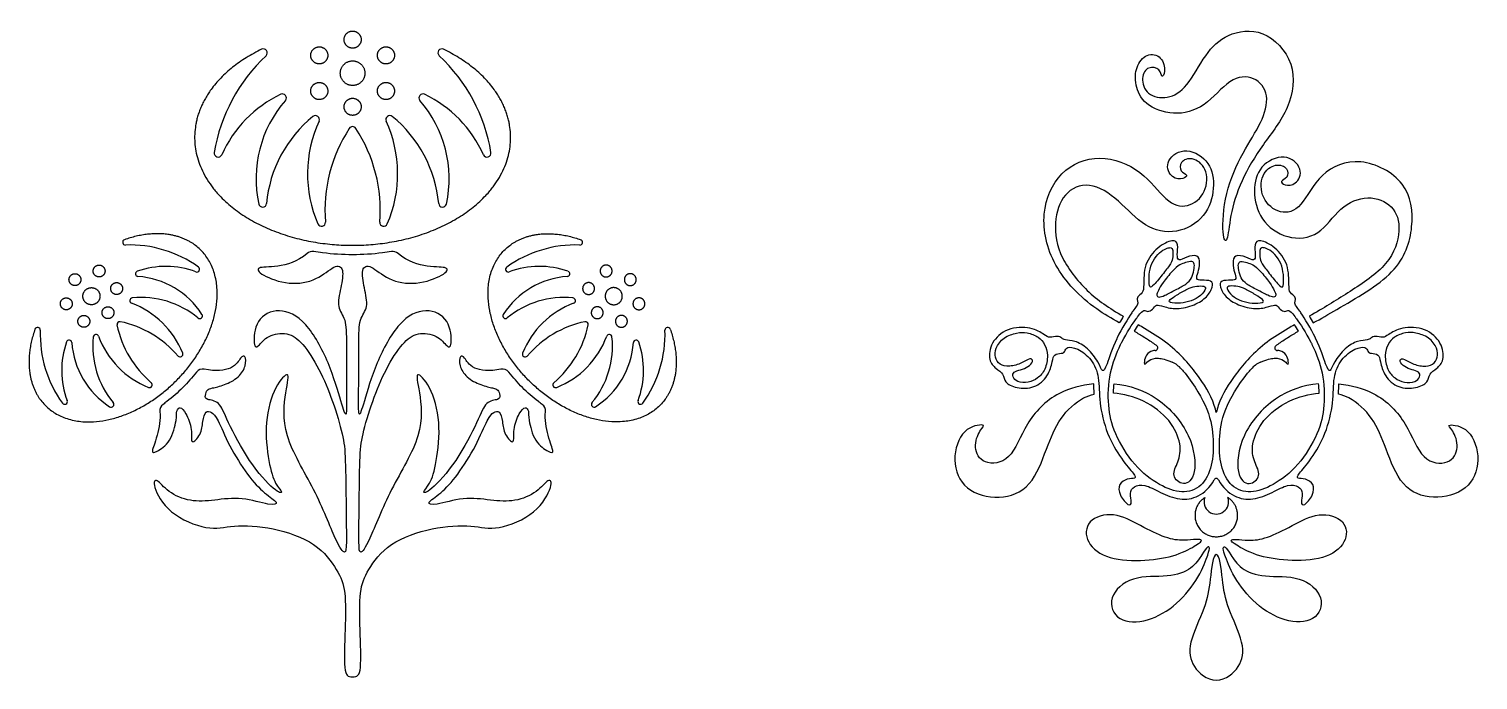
# Model space of a CAD drawing. Extents: x -103 to 101, y -110 to 99.
# Drawn here: x -48.19 to -4.82, y -72.69 to -53.2 of the extents above; entities that cross this region are included whole.
import ezdxf

# ---------------------------------------------------------------- set-up
doc = ezdxf.new("R2010")
doc.units = 0
doc.header["$MEASUREMENT"] = 0
doc.layers.add('LAYER_03', color=5, linetype='CONTINUOUS')

msp = doc.modelspace()

# ---------------------------------------------------------------- linework, layer by layer
at = {"layer": 'LAYER_03'}
for centre, radius, start, end in [((-37.616, -57.725), 5.1, 133.0417, 170.5954), ((-41.178, -53.911), 0.118, 313.0417, 115.6728), ((-35.834, -53.911), 0.118, 64.3272, 226.9583), ((-39.395, -57.725), 5.1, 9.4046, 46.9583), ((-39.039, -58.5), 3.72, 115.8065, 155.5266), ((-37.829, -57.679), 3.568, 138.929, 192.2483), ((-40.607, -55.258), 0.118, 318.929, 115.8065), ((-36.404, -55.258), 0.118, 64.1935, 221.071), ((-39.183, -57.679), 3.568, 347.7517, 41.071), ((-37.972, -58.5), 3.72, 24.4734, 64.1935), ((-37.304, -58.762), 3.794, 129.0274, 174.8514), ((-39.619, -55.906), 0.118, 335.4113, 129.0274), ((-37.393, -55.906), 0.118, 50.9726, 204.5887), ((-39.708, -58.762), 3.794, 5.1486, 50.9726), ((-36.067, -57.531), 3.788, 155.4113, 203.3521), ((-34.848, -58.623), 4.485, 146.8833, 184.5322), ((-38.506, -56.237), 0.118, 33.1167, 146.8833), ((-42.163, -58.623), 4.485, 355.4678, 33.1167), ((-40.945, -57.531), 3.788, 336.6479, 24.5887), ((-42.532, -56.911), 0.118, 170.5954, 335.5266), ((-34.48, -56.911), 0.118, 204.4734, 9.4046), ((-41.2, -58.411), 0.118, 192.2483, 354.8514), ((-35.812, -58.411), 0.118, 185.1486, 347.7517), ((-39.436, -58.986), 0.118, 203.3521, 4.5322), ((-37.575, -58.986), 0.118, 175.4678, 336.6479), ((-45.308, -59.582), 0.082, 109.3272, 271.9583), ((-45.184, -63.209), 3.548, 54.4046, 91.9583), ((-39.71, -60.091), 0.236, 80.5966, 131.0346), ((-37.302, -60.091), 0.236, 48.9654, 99.4034), ((-31.827, -63.209), 3.548, 88.0417, 125.5954), ((-31.703, -59.582), 0.082, 268.0417, 70.6728), ((-44.926, -60.525), 0.082, 109.1935, 266.071), ((-44.103, -62.891), 2.587, 69.4734, 109.1935), ((-45.102, -63.082), 2.482, 32.7517, 86.071), ((-43.167, -60.391), 0.082, 249.4734, 54.4046), ((-31.909, -63.082), 2.482, 93.929, 147.2483), ((-33.845, -60.391), 0.082, 125.5954, 290.5266), ((-32.909, -62.891), 2.587, 70.8065, 110.5266), ((-32.085, -60.525), 0.082, 273.929, 70.8065), ((-45.094, -61.33), 0.082, 95.9726, 249.5887), ((-46.041, -63.876), 2.635, 21.6479, 69.5887), ((-44.828, -63.873), 2.639, 50.1486, 95.9726), ((-32.184, -63.873), 2.639, 84.0274, 129.8514), ((-30.97, -63.876), 2.635, 110.4113, 158.3521), ((-31.918, -61.33), 0.082, 290.4113, 84.0274), ((-45.478, -62.04), 0.082, 78.1167, 191.8833), ((-46.104, -65.012), 3.12, 40.4678, 78.1167), ((-43.084, -61.784), 0.082, 230.1486, 32.7517), ((-33.927, -61.784), 0.082, 147.2483, 309.8514), ((-30.907, -65.012), 3.12, 101.8833, 139.5322), ((-31.533, -62.04), 0.082, 348.1167, 101.8833), ((-47.937, -62.21), 0.082, 358.0417, 160.6728), ((-44.309, -62.334), 3.548, 178.0417, 215.5954), ((-43.645, -62.69), 2.639, 174.0274, 219.8514), ((-46.188, -62.424), 0.082, 20.4113, 174.0274), ((-43.642, -61.477), 2.635, 200.4113, 248.3521), ((-42.506, -61.414), 3.12, 191.8833, 229.5322), ((-34.506, -61.414), 3.12, 310.4678, 348.1167), ((-33.369, -61.477), 2.635, 291.6479, 339.5887), ((-33.366, -62.69), 2.639, 320.1486, 5.9726), ((-30.823, -62.424), 0.082, 5.9726, 159.5887), ((-32.702, -62.334), 3.548, 324.4046, 1.9583), ((-29.075, -62.21), 0.082, 19.3272, 181.9583), ((-44.627, -63.415), 2.587, 160.8065, 200.5266), ((-46.993, -62.592), 0.082, 3.929, 160.8065), ((-44.436, -62.416), 2.482, 183.929, 237.2483), ((-32.575, -62.416), 2.482, 302.7517, 356.071), ((-30.018, -62.592), 0.082, 19.1935, 176.071), ((-32.384, -63.415), 2.587, 339.4734, 19.1935), ((-14.481, -62.743), 0.0777, 269.8603, 52.6332), ((-10.823, -62.743), 0.0777, 127.3668, 270.1397), ((-43.668, -62.934), 0.082, 220.4678, 21.6479), ((-33.343, -62.934), 0.082, 158.3521, 319.5322), ((-14.29, -63.891), 0.785, 40.8511, 66.1616), ((-11.013, -63.891), 0.785, 113.8384, 139.1489), ((-42.995, -63.613), 0.236, 77.8765, 141.9857), ((-34.017, -63.613), 0.236, 38.0143, 102.1235), ((-44.584, -63.85), 0.082, 248.3521, 49.5322), ((-32.428, -63.85), 0.082, 130.4678, 291.6479), ((-47.127, -64.351), 0.082, 215.5954, 20.5266), ((-45.734, -64.434), 0.082, 237.2483, 39.8514), ((-44.041, -64.626), 0.236, 126.1694, 186.6608), ((-32.97, -64.626), 0.236, 353.3392, 53.8306), ((-31.277, -64.434), 0.082, 140.1486, 302.7517), ((-29.884, -64.351), 0.082, 159.4734, 324.4046), ((-12.652, -66.732), 0.0777, 27.2104, 152.7896), ((-12.652, -67.35), 0.368, 159.8062, 20.1938)]:
    msp.add_arc(centre, radius, start, end, dxfattribs=at)
for points, weights, knots in [([(-38.359, -53.724), (-38.149, -53.577), (-38.296, -53.367), (-38.443, -53.157), (-38.653, -53.304), (-38.862, -53.451), (-38.715, -53.661), (-38.569, -53.871), (-38.359, -53.724)], [1, 0.707106781187, 1, 0.707106781187, 1, 0.707106781187, 1, 0.707106781187, 1], [0, 0, 0, 0.1706811, 0.1706811, 0.3413623, 0.3413623, 0.5120434, 0.5120434, 0.6827246, 0.6827246, 0.6827246]), ([(-39.248, -53.992), (-39.242, -53.736), (-39.498, -53.73), (-39.754, -53.725), (-39.76, -53.981), (-39.765, -54.237), (-39.509, -54.242), (-39.253, -54.248), (-39.248, -53.992)], [1, 0.707106781187, 1, 0.707106781187, 1, 0.707106781187, 1, 0.707106781187, 1], [0, 0, 0, 0.1706811, 0.1706811, 0.3413623, 0.3413623, 0.5120434, 0.5120434, 0.6827246, 0.6827246, 0.6827246]), ([(-37.59, -54.229), (-37.347, -54.311), (-37.265, -54.068), (-37.183, -53.826), (-37.425, -53.744), (-37.668, -53.661), (-37.75, -53.904), (-37.832, -54.146), (-37.59, -54.229)], [1, 0.707106781187, 1, 0.707106781187, 1, 0.707106781187, 1, 0.707106781187, 1], [0, 0, 0, 0.1706811, 0.1706811, 0.3413623, 0.3413623, 0.5120434, 0.5120434, 0.6827246, 0.6827246, 0.6827246]), ([(-41.229, -53.805), (-43.235, -54.769), (-43.235, -56.444), (-43.235, -59.672), (-38.506, -59.672), (-33.776, -59.672), (-33.776, -56.444), (-33.776, -54.769), (-35.783, -53.805)], [0.859883590615, 0.823106119287, 1, 0.707106781187, 1, 0.707106781187, 1, 0.823106119287, 0.859883590615], [419.02483, 419.02483, 419.02483, 419.973518, 419.973518, 421.544315, 421.544315, 423.115112, 423.115112, 424.0638, 424.0638, 424.0638]), ([(-38.193, -54.714), (-37.998, -54.401), (-38.311, -54.207), (-38.624, -54.012), (-38.819, -54.325), (-39.013, -54.638), (-38.7, -54.833), (-38.387, -55.027), (-38.193, -54.714)], [1, 0.707106781187, 1, 0.707106781187, 1, 0.707106781187, 1, 0.707106781187, 1], [0, 0, 0, 0.2454954, 0.2454954, 0.4909909, 0.4909909, 0.7364863, 0.7364863, 0.9819817, 0.9819817, 0.9819817]), ([(-39.421, -54.811), (-39.664, -54.728), (-39.746, -54.971), (-39.829, -55.213), (-39.586, -55.296), (-39.344, -55.378), (-39.261, -55.136), (-39.179, -54.893), (-39.421, -54.811)], [1, 0.707106781187, 1, 0.707106781187, 1, 0.707106781187, 1, 0.707106781187, 1], [0, 0, 0, 0.1706811, 0.1706811, 0.3413623, 0.3413623, 0.5120434, 0.5120434, 0.6827246, 0.6827246, 0.6827246]), ([(-37.764, -55.048), (-37.769, -55.304), (-37.513, -55.309), (-37.257, -55.315), (-37.252, -55.059), (-37.246, -54.803), (-37.502, -54.797), (-37.758, -54.792), (-37.764, -55.048)], [1, 0.707106781187, 1, 0.707106781187, 1, 0.707106781187, 1, 0.707106781187, 1], [0, 0, 0, 0.1706811, 0.1706811, 0.3413623, 0.3413623, 0.5120434, 0.5120434, 0.6827246, 0.6827246, 0.6827246]), ([(-38.653, -55.316), (-38.862, -55.463), (-38.715, -55.672), (-38.569, -55.882), (-38.359, -55.735), (-38.149, -55.588), (-38.296, -55.379), (-38.443, -55.169), (-38.653, -55.316)], [1, 0.707106781187, 1, 0.707106781187, 1, 0.707106781187, 1, 0.707106781187, 1], [0, 0, 0, 0.1706811, 0.1706811, 0.3413623, 0.3413623, 0.5120434, 0.5120434, 0.6827246, 0.6827246, 0.6827246]), ([(-48.014, -62.183), (-48.526, -63.644), (-47.703, -64.468), (-46.115, -66.055), (-43.789, -63.729), (-41.463, -61.403), (-43.05, -59.815), (-43.874, -58.992), (-45.335, -59.504)], [0.859883555541, 0.823106203636, 1, 0.707106781187, 1, 0.707106781187, 1, 0.823106077112, 0.859883608152], [419.02483, 419.02483, 419.02483, 419.973518, 419.973518, 421.544315, 421.544315, 423.115112, 423.115112, 424.0638, 424.0638, 424.0638]), ([(-28.997, -62.183), (-28.485, -63.644), (-29.309, -64.468), (-30.896, -66.055), (-33.223, -63.729), (-35.549, -61.403), (-33.961, -59.815), (-33.137, -58.992), (-31.676, -59.504)], [0.859883555541, 0.823106203636, 1, 0.707106781187, 1, 0.707106781187, 1, 0.823106203636, 0.859883555541], [419.02483, 419.02483, 419.02483, 419.973518, 419.973518, 421.544315, 421.544315, 423.115112, 423.115112, 424.0638, 424.0638, 424.0638]), ([(-46.016, -60.602), (-45.856, -60.523), (-45.935, -60.363), (-46.013, -60.203), (-46.173, -60.282), (-46.333, -60.361), (-46.254, -60.52), (-46.176, -60.68), (-46.016, -60.602)], [1, 0.707106781187, 1, 0.707106781187, 1, 0.707106781187, 1, 0.707106781187, 1], [0, 0, 0, 0.1706811, 0.1706811, 0.3413623, 0.3413623, 0.5120434, 0.5120434, 0.6827246, 0.6827246, 0.6827246]), ([(-30.996, -60.602), (-31.155, -60.523), (-31.077, -60.363), (-30.998, -60.203), (-30.838, -60.282), (-30.678, -60.361), (-30.757, -60.52), (-30.836, -60.68), (-30.996, -60.602)], [1, 0.707106781187, 1, 0.707106781187, 1, 0.707106781187, 1, 0.707106781187, 1], [0, 0, 0, 0.1706811, 0.1706811, 0.3413623, 0.3413623, 0.5120434, 0.5120434, 0.6827246, 0.6827246, 0.6827246]), ([(-46.642, -60.731), (-46.611, -60.556), (-46.787, -60.525), (-46.962, -60.494), (-46.993, -60.67), (-47.024, -60.845), (-46.849, -60.876), (-46.673, -60.907), (-46.642, -60.731)], [1, 0.707106781187, 1, 0.707106781187, 1, 0.707106781187, 1, 0.707106781187, 1], [0, 0, 0, 0.1706811, 0.1706811, 0.3413623, 0.3413623, 0.5120434, 0.5120434, 0.6827246, 0.6827246, 0.6827246]), ([(-30.369, -60.731), (-30.4, -60.556), (-30.225, -60.525), (-30.049, -60.494), (-30.018, -60.67), (-29.987, -60.845), (-30.163, -60.876), (-30.338, -60.907), (-30.369, -60.731)], [1, 0.707106781187, 1, 0.707106781187, 1, 0.707106781187, 1, 0.707106781187, 1], [0, 0, 0, 0.1706811, 0.1706811, 0.3413623, 0.3413623, 0.5120434, 0.5120434, 0.6827246, 0.6827246, 0.6827246]), ([(-46.074, -61.137), (-46.132, -60.887), (-46.381, -60.946), (-46.631, -61.004), (-46.573, -61.253), (-46.514, -61.503), (-46.265, -61.445), (-46.015, -61.386), (-46.074, -61.137)], [1, 0.707106781187, 1, 0.707106781187, 1, 0.707106781187, 1, 0.707106781187, 1], [0, 0, 0, 0.2454954, 0.2454954, 0.4909909, 0.4909909, 0.7364863, 0.7364863, 0.9819817, 0.9819817, 0.9819817]), ([(-45.698, -61.09), (-45.575, -61.218), (-45.446, -61.095), (-45.318, -60.972), (-45.441, -60.843), (-45.564, -60.715), (-45.693, -60.838), (-45.822, -60.961), (-45.698, -61.09)], [1, 0.707106781187, 1, 0.707106781187, 1, 0.707106781187, 1, 0.707106781187, 1], [0, 0, 0, 0.1706811, 0.1706811, 0.3413623, 0.3413623, 0.5120434, 0.5120434, 0.6827246, 0.6827246, 0.6827246]), ([(-31.313, -61.09), (-31.436, -61.218), (-31.565, -61.095), (-31.694, -60.972), (-31.57, -60.843), (-31.447, -60.715), (-31.319, -60.838), (-31.19, -60.961), (-31.313, -61.09)], [1, 0.707106781187, 1, 0.707106781187, 1, 0.707106781187, 1, 0.707106781187, 1], [0, 0, 0, 0.1706811, 0.1706811, 0.3413623, 0.3413623, 0.5120434, 0.5120434, 0.6827246, 0.6827246, 0.6827246]), ([(-30.938, -61.137), (-30.88, -60.887), (-30.63, -60.946), (-30.381, -61.004), (-30.439, -61.253), (-30.497, -61.503), (-30.747, -61.445), (-30.996, -61.386), (-30.938, -61.137)], [1, 0.707106781187, 1, 0.707106781187, 1, 0.707106781187, 1, 0.707106781187, 1], [0, 0, 0, 0.2454954, 0.2454954, 0.4909909, 0.4909909, 0.7364863, 0.7364863, 0.9819817, 0.9819817, 0.9819817]), ([(-46.948, -61.3), (-47.071, -61.172), (-47.2, -61.295), (-47.328, -61.418), (-47.205, -61.547), (-47.082, -61.676), (-46.953, -61.552), (-46.825, -61.429), (-46.948, -61.3)], [1, 0.707106781187, 1, 0.707106781187, 1, 0.707106781187, 1, 0.707106781187, 1], [0, 0, 0, 0.1706811, 0.1706811, 0.3413623, 0.3413623, 0.5120434, 0.5120434, 0.6827246, 0.6827246, 0.6827246]), ([(-46.004, -61.659), (-46.035, -61.834), (-45.859, -61.865), (-45.684, -61.896), (-45.653, -61.721), (-45.622, -61.545), (-45.797, -61.514), (-45.973, -61.483), (-46.004, -61.659)], [1, 0.707106781187, 1, 0.707106781187, 1, 0.707106781187, 1, 0.707106781187, 1], [0, 0, 0, 0.1706811, 0.1706811, 0.3413623, 0.3413623, 0.5120434, 0.5120434, 0.6827246, 0.6827246, 0.6827246]), ([(-31.008, -61.659), (-30.977, -61.834), (-31.152, -61.865), (-31.328, -61.896), (-31.359, -61.721), (-31.389, -61.545), (-31.214, -61.514), (-31.039, -61.483), (-31.008, -61.659)], [1, 0.707106781187, 1, 0.707106781187, 1, 0.707106781187, 1, 0.707106781187, 1], [0, 0, 0, 0.1706811, 0.1706811, 0.3413623, 0.3413623, 0.5120434, 0.5120434, 0.6827246, 0.6827246, 0.6827246]), ([(-30.064, -61.3), (-29.94, -61.172), (-29.812, -61.295), (-29.683, -61.418), (-29.806, -61.547), (-29.93, -61.676), (-30.058, -61.552), (-30.187, -61.429), (-30.064, -61.3)], [1, 0.707106781187, 1, 0.707106781187, 1, 0.707106781187, 1, 0.707106781187, 1], [0, 0, 0, 0.1706811, 0.1706811, 0.3413623, 0.3413623, 0.5120434, 0.5120434, 0.6827246, 0.6827246, 0.6827246]), ([(-46.63, -61.789), (-46.79, -61.867), (-46.711, -62.027), (-46.633, -62.187), (-46.473, -62.108), (-46.313, -62.03), (-46.392, -61.87), (-46.47, -61.71), (-46.63, -61.789)], [1, 0.707106781187, 1, 0.707106781187, 1, 0.707106781187, 1, 0.707106781187, 1], [0, 0, 0, 0.1706811, 0.1706811, 0.3413623, 0.3413623, 0.5120434, 0.5120434, 0.6827246, 0.6827246, 0.6827246]), ([(-30.381, -61.789), (-30.221, -61.867), (-30.3, -62.027), (-30.379, -62.187), (-30.539, -62.108), (-30.698, -62.03), (-30.62, -61.87), (-30.541, -61.71), (-30.381, -61.789)], [1, 0.707106781187, 1, 0.707106781187, 1, 0.707106781187, 1, 0.707106781187, 1], [0, 0, 0, 0.1706811, 0.1706811, 0.3413623, 0.3413623, 0.5120434, 0.5120434, 0.6827246, 0.6827246, 0.6827246]), ([(-12.997, -67.223), (-13.231, -67.374), (-13.28, -67.649), (-13.391, -68.277), (-12.762, -68.388), (-12.134, -68.498), (-12.023, -67.87), (-11.95, -67.452), (-12.307, -67.223)], [0.853884505648, 0.846589865831, 1, 0.707106781187, 1, 0.707106781187, 1, 0.784007440113, 0.886580029092], [19.954454, 19.954454, 19.954454, 20.315252, 20.315252, 21.004094, 21.004094, 21.692936, 21.692936, 22.200919, 22.200919, 22.200919])]:
    msp.add_rational_spline(points, weights, degree=2, knots=knots, dxfattribs=at)
for points in [[(-12.245, -54.778), (-11.996, -54.613), (-11.486, -54.578), (-11.038, -55.158), (-11.273, -55.994), (-11.854, -56.851), (-12.427, -58.108), (-12.486, -59.472), (-12.314, -59.644), (-12.255, -58.819), (-11.941, -57.744), (-11.274, -56.646), (-10.419, -55.605), (-10.223, -54.184), (-11.246, -53.132), (-12.372, -53.324), (-12.98, -53.917), (-13.528, -54.984), (-14.106, -55.31), (-14.759, -55.192), (-14.922, -54.643), (-14.699, -54.288), (-14.314, -54.391), (-14.299, -54.688), (-14.166, -54.51), (-14.264, -53.996), (-14.744, -53.902), (-15.075, -54.326), (-15.096, -54.861), (-14.839, -55.469), (-13.943, -55.818), (-12.981, -55.569), (-12.494, -54.943), (-12.245, -54.778)], [(-14.3, -59.855), (-14.367, -59.905), (-14.519, -60.056), (-14.648, -60.379), (-14.674, -60.722), (-14.655, -60.954), (-14.545, -60.903), (-14.222, -60.489), (-13.989, -60.211), (-13.95, -60.023), (-13.95, -59.804), (-13.995, -59.726), (-14.116, -59.755), (-14.232, -59.805), (-14.3, -59.855)], [(-11.004, -59.855), (-10.936, -59.905), (-10.784, -60.056), (-10.655, -60.379), (-10.629, -60.722), (-10.648, -60.954), (-10.758, -60.903), (-11.082, -60.489), (-11.314, -60.211), (-11.353, -60.023), (-11.353, -59.804), (-11.308, -59.726), (-11.188, -59.755), (-11.071, -59.805), (-11.004, -59.855)], [(-14.24, -60.784), (-14.166, -60.68), (-13.953, -60.415), (-13.74, -60.236), (-13.578, -60.191), (-13.365, -60.14), (-13.297, -60.219), (-13.32, -60.404), (-13.382, -60.667), (-13.538, -60.83), (-13.869, -61.003), (-14.222, -61.188), (-14.379, -61.239), (-14.452, -61.177), (-14.396, -61.037), (-14.313, -60.887), (-14.24, -60.784)], [(-11.064, -60.784), (-11.137, -60.68), (-11.35, -60.415), (-11.563, -60.236), (-11.726, -60.191), (-11.938, -60.14), (-12.006, -60.219), (-11.983, -60.404), (-11.922, -60.667), (-11.765, -60.83), (-11.434, -61.003), (-11.081, -61.188), (-10.924, -61.239), (-10.852, -61.177), (-10.908, -61.037), (-10.99, -60.887), (-11.064, -60.784)], [(-14.023, -61.383), (-13.966, -61.402), (-13.716, -61.418), (-13.401, -61.345), (-13.112, -61.195), (-12.928, -60.936), (-13.04, -60.88), (-13.303, -60.897), (-13.499, -60.964), (-13.847, -61.16), (-14.059, -61.306), (-14.081, -61.364), (-14.023, -61.383)], [(-11.28, -61.383), (-11.337, -61.402), (-11.587, -61.418), (-11.902, -61.345), (-12.191, -61.195), (-12.375, -60.936), (-12.263, -60.88), (-12, -60.897), (-11.804, -60.964), (-11.457, -61.16), (-11.244, -61.306), (-11.223, -61.364), (-11.28, -61.383)], [(-15.436, -61.797), (-15.474, -61.858), (-15.514, -61.925), (-15.555, -61.995)], [(-9.867, -61.797), (-9.829, -61.858), (-9.789, -61.925), (-9.748, -61.995)], [(-17.985, -62.423), (-18.076, -62.362), (-18.328, -62.269), (-18.602, -62.281), (-19.034, -62.415), (-19.277, -62.762), (-19.289, -63.036), (-19.155, -63.249), (-18.851, -63.322), (-18.456, -63.2), (-18.212, -63.024), (-18.109, -63.139), (-18.285, -63.316), (-18.51, -63.401), (-18.736, -63.456), (-18.76, -63.608), (-18.626, -63.772), (-18.273, -63.797), (-17.993, -63.657), (-17.762, -63.419), (-17.677, -62.945), (-17.78, -62.634), (-17.894, -62.484), (-17.985, -62.423)], [(-14.988, -62.053), (-15.026, -62.109), (-15.068, -62.173), (-15.112, -62.243)], [(-15.112, -62.243), (-15.01, -62.3), (-14.91, -62.358), (-14.814, -62.418)], [(-14.804, -62.159), (-14.865, -62.123), (-14.927, -62.088), (-14.988, -62.053)], [(-10.316, -62.053), (-10.377, -62.088), (-10.438, -62.123), (-10.499, -62.159)], [(-10.489, -62.418), (-10.393, -62.358), (-10.293, -62.3), (-10.192, -62.243)], [(-10.192, -62.243), (-10.235, -62.173), (-10.277, -62.109), (-10.316, -62.053)], [(-7.318, -62.423), (-7.227, -62.362), (-6.975, -62.269), (-6.702, -62.281), (-6.269, -62.415), (-6.026, -62.762), (-6.014, -63.036), (-6.148, -63.249), (-6.452, -63.322), (-6.848, -63.2), (-7.091, -63.024), (-7.194, -63.139), (-7.018, -63.316), (-6.793, -63.401), (-6.568, -63.456), (-6.543, -63.608), (-6.677, -63.772), (-7.03, -63.797), (-7.31, -63.657), (-7.541, -63.419), (-7.626, -62.945), (-7.523, -62.634), (-7.409, -62.484), (-7.318, -62.423)], [(-13.261, -68.651), (-13.386, -68.728), (-13.797, -68.963), (-14.766, -69.139), (-15.899, -69.095), (-16.592, -68.589), (-16.559, -67.874), (-15.723, -67.632), (-14.909, -68.072), (-14.151, -68.463), (-13.598, -68.525), (-13.226, -68.457), (-13.045, -68.496), (-13.136, -68.573), (-13.261, -68.651)], [(-12.042, -68.651), (-11.917, -68.728), (-11.506, -68.963), (-10.538, -69.139), (-9.404, -69.095), (-8.711, -68.589), (-8.744, -67.874), (-9.58, -67.632), (-10.394, -68.072), (-11.152, -68.463), (-11.705, -68.525), (-12.077, -68.457), (-12.258, -68.496), (-12.167, -68.573), (-12.042, -68.651)], [(-12.909, -68.945), (-12.957, -69.087), (-13.135, -69.582), (-13.804, -70.445), (-14.704, -70.968), (-15.64, -70.968), (-15.94, -70.216), (-15.203, -69.533), (-14.047, -69.631), (-13.355, -69.369), (-13.067, -68.9), (-12.893, -68.661), (-12.85, -68.726), (-12.862, -68.802), (-12.909, -68.945)], [(-12.652, -68.929), (-12.76, -68.929), (-12.828, -69.755), (-12.956, -70.478), (-13.526, -71.631), (-13.398, -72.295), (-12.947, -72.686), (-12.652, -72.686)], [(-12.652, -72.686), (-12.356, -72.686), (-11.905, -72.295), (-11.778, -71.631), (-12.348, -70.478), (-12.475, -69.755), (-12.543, -68.929), (-12.652, -68.929)], [(-12.394, -68.945), (-12.346, -69.087), (-12.168, -69.582), (-11.499, -70.445), (-10.599, -70.968), (-9.663, -70.968), (-9.363, -70.216), (-10.101, -69.533), (-11.256, -69.631), (-11.948, -69.369), (-12.237, -68.9), (-12.41, -68.661), (-12.453, -68.726), (-12.441, -68.802), (-12.394, -68.945)]]:
    msp.add_open_spline(points, degree=3, dxfattribs=at)
for points, knots in [([(-15.555, -61.995), (-15.782, -61.868), (-16.535, -61.426), (-17.621, -60.304), (-17.953, -58.687), (-17.379, -57.405), (-16.158, -56.888), (-14.838, -57.409), (-14.152, -58.412), (-13.503, -58.589), (-12.915, -58.105), (-12.915, -57.326), (-13.387, -57.008), (-13.759, -57.166), (-13.741, -57.48), (-13.482, -57.562), (-13.623, -57.692), (-13.974, -57.701), (-14.233, -57.207), (-13.663, -56.693), (-12.857, -57.09), (-12.675, -57.836), (-12.868, -58.741), (-13.704, -59.341), (-14.706, -59.237), (-15.455, -58.425), (-16.347, -57.739), (-17.185, -57.999), (-17.52, -58.844), (-17.441, -59.902), (-16.595, -61.042), (-15.915, -61.518), (-15.462, -61.782), (-15.436, -61.797)], [74.255495, 74.255495, 74.255495, 74.255495, 74.437551, 74.853749, 75.269948, 75.686146, 76.102344, 76.518542, 76.93474, 77.350938, 77.767136, 78.183334, 78.599532, 79.01573, 79.431928, 79.848126, 80.264324, 80.680522, 81.09672, 81.512919, 81.929117, 82.345315, 82.761513, 83.177711, 83.593909, 84.010107, 84.426305, 84.842503, 85.258701, 85.674899, 86.091097, 86.507295, 86.532065, 86.532065, 86.532065, 86.532065]), ([(-9.748, -61.995), (-9.521, -61.868), (-8.768, -61.426), (-7.143, -60.51), (-6.704, -59.115), (-6.867, -57.743), (-8.37, -56.959), (-9.596, -57.479), (-10.095, -58.6), (-10.743, -58.777), (-11.331, -58.293), (-11.331, -57.514), (-10.859, -57.196), (-10.487, -57.354), (-10.505, -57.668), (-10.765, -57.75), (-10.623, -57.88), (-10.273, -57.889), (-10.013, -57.394), (-10.583, -56.881), (-11.39, -57.278), (-11.571, -58.024), (-11.378, -58.929), (-10.542, -59.529), (-9.54, -59.425), (-8.979, -58.495), (-8.099, -58.143), (-7.332, -58.453), (-7.088, -59.184), (-7.433, -60.262), (-8.688, -61.082), (-9.388, -61.518), (-9.841, -61.782), (-9.867, -61.797)], [74.255495, 74.255495, 74.255495, 74.255495, 74.437551, 74.853749, 75.269948, 75.686146, 76.102344, 76.518542, 76.93474, 77.350938, 77.767136, 78.183334, 78.599532, 79.01573, 79.431928, 79.848126, 80.264324, 80.680522, 81.09672, 81.512919, 81.929117, 82.345315, 82.761513, 83.177711, 83.593909, 84.010107, 84.426305, 84.842503, 85.258701, 85.674899, 86.091097, 86.507295, 86.532065, 86.532065, 86.532065, 86.532065]), ([(-14.998, -61.8), (-14.914, -61.689), (-14.801, -61.58), (-14.711, -61.68), (-14.557, -61.599), (-14.455, -61.429), (-14.254, -61.499), (-13.853, -61.61), (-13.287, -61.467), (-12.915, -61.223), (-12.745, -60.904), (-12.767, -60.713), (-13.117, -60.723), (-13.277, -60.702), (-13.192, -60.49), (-13.139, -60.203), (-13.181, -59.937), (-13.559, -60.016), (-13.8, -60.163), (-13.833, -59.969), (-13.781, -59.624), (-13.925, -59.478), (-14.417, -59.704), (-14.828, -60.235), (-14.82, -60.923), (-14.839, -61.092), (-15.036, -61.223), (-15.017, -61.326), (-14.981, -61.426), (-15.059, -61.509), (-15.152, -61.645)], [942.149429, 942.149429, 942.149429, 942.149429, 942.500044, 942.916242, 943.33244, 943.748638, 944.164836, 944.581034, 944.997232, 945.41343, 945.829628, 946.245826, 946.662024, 947.078222, 947.49442, 947.910618, 948.326817, 948.743015, 949.159213, 949.575411, 949.991609, 950.407807, 950.824005, 951.240203, 951.656401, 952.072599, 952.488797, 952.904995, 953.321193, 953.6966, 953.6966, 953.6966, 953.6966]), ([(-10.151, -61.645), (-10.244, -61.509), (-10.322, -61.426), (-10.286, -61.326), (-10.267, -61.223), (-10.464, -61.092), (-10.483, -60.923), (-10.476, -60.235), (-10.887, -59.704), (-11.378, -59.478), (-11.522, -59.624), (-11.471, -59.969), (-11.503, -60.163), (-11.745, -60.016), (-12.122, -59.937), (-12.165, -60.203), (-12.112, -60.49), (-12.027, -60.702), (-12.186, -60.723), (-12.536, -60.713), (-12.558, -60.904), (-12.388, -61.223), (-12.016, -61.467), (-11.45, -61.61), (-11.049, -61.499), (-10.848, -61.429), (-10.746, -61.599), (-10.592, -61.68), (-10.502, -61.58), (-10.389, -61.689), (-10.305, -61.8)], [914.197929, 914.197929, 914.197929, 914.197929, 914.573335, 914.989533, 915.405732, 915.82193, 916.238128, 916.654326, 917.070524, 917.486722, 917.90292, 918.319118, 918.735316, 919.151514, 919.567712, 919.98391, 920.400108, 920.816306, 921.232505, 921.648703, 922.064901, 922.481099, 922.897297, 923.313495, 923.729693, 924.145891, 924.562089, 924.978287, 925.394485, 925.7451, 925.7451, 925.7451, 925.7451]), ([(-39.865, -59.914), (-40.161, -60.171), (-40.839, -60.347), (-41.413, -60.302), (-41.296, -60.554), (-40.402, -60.884), (-39.547, -60.729), (-39.023, -60.224), (-38.751, -60.34), (-38.852, -60.95), (-38.995, -61.55), (-38.693, -61.856), (-38.693, -62.515), (-38.689, -64.138), (-38.674, -64.928), (-38.82, -64.46), (-39.186, -63.202), (-39.889, -61.898), (-40.715, -61.507), (-41.436, -61.868), (-41.482, -62.739), (-41.346, -62.739), (-41.061, -62.349), (-40.445, -62.259), (-40.009, -62.559), (-39.498, -63.356), (-39.092, -64.332), (-38.777, -65.393), (-38.716, -65.964), (-38.701, -67.547), (-38.686, -68.69), (-38.716, -68.945), (-38.957, -68.675), (-39.606, -66.976), (-40.661, -65.33), (-40.505, -63.955), (-40.349, -63.377), (-40.833, -63.83), (-41.161, -64.955), (-41.02, -66.22), (-40.821, -66.862), (-40.556, -67.083), (-40.777, -67.105), (-41.617, -66.176), (-42.303, -64.849), (-42.479, -64.328), (-42.911, -64.301), (-42.925, -64.175), (-42.864, -63.98), (-42.739, -63.953), (-42.354, -63.869), (-41.894, -63.632), (-41.685, -63.27), (-41.713, -62.95), (-41.853, -62.992), (-42.026, -63.38), (-42.6, -63.456), (-42.945, -63.382)], [1038.089959, 1038.089959, 1038.089959, 1038.089959, 1038.38674, 1038.710435, 1039.03413, 1039.357825, 1039.681519, 1040.005214, 1040.328909, 1040.652604, 1040.976299, 1041.299993, 1041.623688, 1041.947383, 1042.271078, 1042.594773, 1042.918468, 1043.242162, 1043.565857, 1043.889552, 1044.213247, 1044.536942, 1044.860636, 1045.184331, 1045.508026, 1045.831721, 1046.155416, 1046.479111, 1046.802805, 1047.1265, 1047.450195, 1047.77389, 1048.097585, 1048.421279, 1048.744974, 1049.068669, 1049.392364, 1049.716059, 1050.039754, 1050.363448, 1050.687143, 1051.010838, 1051.334533, 1051.658228, 1051.981922, 1052.305617, 1052.629312, 1052.953007, 1053.276702, 1053.600397, 1053.924091, 1054.247786, 1054.571481, 1054.895176, 1055.218871, 1055.542565, 1055.827905, 1055.827905, 1055.827905, 1055.827905]), ([(-38.506, -59.955), (-38.805, -59.955), (-39.196, -59.93), (-39.582, -59.874), (-39.671, -59.859)], [1037.5051343, 1037.5051343, 1037.5051343, 1037.5051343, 1037.8865376, 1038.0019286, 1038.0019286, 1038.0019286, 1038.0019286]), ([(-37.34, -59.859), (-37.429, -59.874), (-37.816, -59.93), (-38.206, -59.955), (-38.506, -59.955)], [1037.0083401, 1037.0083401, 1037.0083401, 1037.0083401, 1037.123731, 1037.5051343, 1037.5051343, 1037.5051343, 1037.5051343]), ([(-34.066, -63.382), (-34.411, -63.456), (-34.985, -63.38), (-35.159, -62.992), (-35.298, -62.95), (-35.326, -63.27), (-35.117, -63.632), (-34.658, -63.869), (-34.273, -63.953), (-34.148, -63.98), (-34.087, -64.175), (-34.101, -64.301), (-34.532, -64.328), (-34.709, -64.849), (-35.394, -66.176), (-36.234, -67.105), (-36.456, -67.083), (-36.19, -66.862), (-35.991, -66.22), (-35.85, -64.955), (-36.178, -63.83), (-36.662, -63.377), (-36.506, -63.955), (-36.35, -65.33), (-37.405, -66.976), (-38.055, -68.675), (-38.295, -68.945), (-38.325, -68.69), (-38.31, -67.547), (-38.295, -65.964), (-38.235, -65.393), (-37.919, -64.332), (-37.514, -63.356), (-37.003, -62.559), (-36.567, -62.259), (-35.951, -62.349), (-35.665, -62.739), (-35.53, -62.739), (-35.575, -61.868), (-36.296, -61.507), (-37.123, -61.898), (-37.825, -63.202), (-38.191, -64.46), (-38.337, -64.928), (-38.323, -64.138), (-38.319, -62.515), (-38.319, -61.856), (-38.017, -61.55), (-38.159, -60.95), (-38.261, -60.34), (-37.989, -60.224), (-37.464, -60.729), (-36.609, -60.884), (-35.715, -60.554), (-35.599, -60.302), (-36.173, -60.347), (-36.851, -60.171), (-37.147, -59.914)], [1019.182364, 1019.182364, 1019.182364, 1019.182364, 1019.467703, 1019.791398, 1020.115093, 1020.438788, 1020.762482, 1021.086177, 1021.409872, 1021.733567, 1022.057262, 1022.380957, 1022.704651, 1023.028346, 1023.352041, 1023.675736, 1023.999431, 1024.323125, 1024.64682, 1024.970515, 1025.29421, 1025.617905, 1025.9416, 1026.265294, 1026.588989, 1026.912684, 1027.236379, 1027.560074, 1027.883768, 1028.207463, 1028.531158, 1028.854853, 1029.178548, 1029.502243, 1029.825937, 1030.149632, 1030.473327, 1030.797022, 1031.120717, 1031.444411, 1031.768106, 1032.091801, 1032.415496, 1032.739191, 1033.062886, 1033.38658, 1033.710275, 1034.03397, 1034.357665, 1034.68136, 1035.005054, 1035.328749, 1035.652444, 1035.976139, 1036.299834, 1036.623529, 1036.920309, 1036.920309, 1036.920309, 1036.920309]), ([(-15.152, -61.645), (-15.162, -61.66), (-15.279, -61.833), (-15.48, -62.157), (-15.619, -62.444)], [953.6965997, 953.6965997, 953.6965997, 953.6965997, 953.7373914, 954.1409454, 954.1409454, 954.1409454, 954.1409454]), ([(-15.515, -62.644), (-15.503, -62.619), (-15.49, -62.594), (-15.478, -62.57), (-15.331, -62.285), (-15.138, -61.99), (-15.014, -61.821), (-14.998, -61.8)], [941.6317596, 941.6317596, 941.6317596, 941.6317596, 941.6676474, 941.6676474, 941.6676474, 942.0838454, 942.1494286, 942.1494286, 942.1494286, 942.1494286]), ([(-10.305, -61.8), (-10.289, -61.821), (-10.165, -61.99), (-9.972, -62.285), (-9.826, -62.57), (-9.813, -62.594), (-9.8, -62.619), (-9.788, -62.644)], [925.7451001, 925.7451001, 925.7451001, 925.7451001, 925.8106833, 926.2268814, 926.2268814, 926.2268814, 926.2627691, 926.2627691, 926.2627691, 926.2627691]), ([(-9.685, -62.444), (-9.823, -62.157), (-10.024, -61.833), (-10.141, -61.66), (-10.151, -61.645)], [913.7535834, 913.7535834, 913.7535834, 913.7535834, 914.1571373, 914.1979291, 914.1979291, 914.1979291, 914.1979291]), ([(-15.619, -62.444), (-15.623, -62.453), (-15.769, -62.757), (-15.951, -63.331), (-16.057, -63.501), (-16.162, -63.178), (-16.501, -62.733), (-16.898, -62.515), (-17.205, -62.515), (-17.262, -62.458), (-17.399, -62.369), (-17.65, -62.45), (-17.771, -62.369), (-18.175, -62.103), (-18.927, -62.135), (-19.42, -62.579), (-19.477, -63.137), (-19.251, -63.364), (-19.008, -63.517), (-19.008, -63.776), (-18.652, -63.962), (-18.086, -63.961), (-17.674, -63.598), (-17.547, -63.114), (-17.523, -62.928), (-17.27, -62.911), (-17.181, -62.862), (-17.14, -62.701), (-16.825, -62.733), (-16.367, -63.075), (-16.141, -63.601), (-16.173, -64.353), (-15.942, -65.326), (-15.485, -66.102), (-15.078, -66.55), (-15.057, -66.663), (-15.317, -66.649), (-15.584, -66.803), (-15.57, -67.154), (-15.261, -67.508), (-15.164, -67.39), (-15.261, -67.089), (-15.132, -66.875), (-14.81, -66.81), (-14.348, -67.068), (-13.736, -67.326), (-13.194, -67.23), (-12.841, -66.93), (-12.721, -66.696)], [954.140945, 954.140945, 954.140945, 954.140945, 954.15359, 954.569788, 954.985986, 955.402184, 955.818382, 956.23458, 956.650778, 957.066976, 957.483174, 957.899372, 958.31557, 958.731768, 959.147966, 959.564164, 959.980363, 960.396561, 960.812759, 961.228957, 961.645155, 962.061353, 962.477551, 962.893749, 963.309947, 963.726145, 964.142343, 964.558541, 964.974739, 965.390937, 965.807136, 966.223334, 966.639532, 967.05573, 967.471928, 967.888126, 968.304324, 968.720522, 969.13672, 969.552918, 969.969116, 970.385314, 970.801512, 971.21771, 971.633909, 972.050107, 972.466305, 972.870678, 972.870678, 972.870678, 972.870678]), ([(-14.814, -62.418), (-14.781, -62.439), (-14.648, -62.524), (-14.523, -62.612), (-14.433, -62.681)], [935.3469516, 935.3469516, 935.3469516, 935.3469516, 935.3764342, 935.4647839, 935.4647839, 935.4647839, 935.4647839]), ([(-12.652, -64.678), (-12.67, -64.607), (-12.8, -64.155), (-13.194, -63.552), (-13.911, -62.709), (-14.584, -62.289), (-14.804, -62.159)], [933.947264, 933.947264, 933.947264, 933.947264, 934.022118, 934.438316, 934.854514, 935.05314, 935.05314, 935.05314, 935.05314]), ([(-10.499, -62.159), (-10.719, -62.289), (-11.392, -62.709), (-12.109, -63.552), (-12.503, -64.155), (-12.634, -64.607), (-12.652, -64.678)], [932.841389, 932.841389, 932.841389, 932.841389, 933.040015, 933.456213, 933.872411, 933.947264, 933.947264, 933.947264, 933.947264]), ([(-12.582, -66.696), (-12.462, -66.93), (-12.109, -67.23), (-11.567, -67.326), (-10.955, -67.068), (-10.493, -66.81), (-10.171, -66.875), (-10.042, -67.089), (-10.139, -67.39), (-10.042, -67.508), (-9.734, -67.154), (-9.72, -66.803), (-9.986, -66.649), (-10.246, -66.663), (-10.225, -66.55), (-9.818, -66.102), (-9.361, -65.326), (-9.13, -64.353), (-9.162, -63.601), (-8.936, -63.075), (-8.478, -62.733), (-8.163, -62.701), (-8.123, -62.862), (-8.034, -62.911), (-7.78, -62.928), (-7.756, -63.114), (-7.629, -63.598), (-7.217, -63.961), (-6.651, -63.962), (-6.295, -63.776), (-6.295, -63.517), (-6.052, -63.364), (-5.826, -63.137), (-5.884, -62.579), (-6.377, -62.135), (-7.128, -62.103), (-7.532, -62.369), (-7.653, -62.45), (-7.904, -62.369), (-8.042, -62.458), (-8.098, -62.515), (-8.406, -62.515), (-8.802, -62.733), (-9.141, -63.178), (-9.247, -63.501), (-9.352, -63.331), (-9.534, -62.757), (-9.68, -62.453), (-9.685, -62.444)], [972.980266, 972.980266, 972.980266, 972.980266, 973.384639, 973.800837, 974.217036, 974.633234, 975.049432, 975.46563, 975.881828, 976.298026, 976.714224, 977.130422, 977.54662, 977.962818, 978.379016, 978.795214, 979.211412, 979.62761, 980.043809, 980.460007, 980.876205, 981.292403, 981.708601, 982.124799, 982.540997, 982.957195, 983.373393, 983.789591, 984.205789, 984.621987, 985.038185, 985.454383, 985.870582, 986.28678, 986.702978, 987.119176, 987.535374, 987.951572, 988.36777, 988.783968, 989.200166, 989.616364, 990.032562, 990.44876, 990.864958, 991.281157, 991.697355, 991.709999, 991.709999, 991.709999, 991.709999]), ([(-10.87, -62.681), (-10.78, -62.612), (-10.655, -62.524), (-10.523, -62.439), (-10.489, -62.418)], [932.4297448, 932.4297448, 932.4297448, 932.4297448, 932.5180946, 932.5475771, 932.5475771, 932.5475771, 932.5475771]), ([(-13.696, -63.377), (-13.659, -63.419), (-13.319, -63.827), (-12.842, -64.622), (-12.721, -65.512), (-12.759, -66.266), (-13.068, -66.938), (-13.683, -67.116), (-14.331, -66.889), (-15.119, -66.302), (-15.735, -65.276), (-15.907, -64.496), (-15.878, -63.51), (-15.645, -62.908), (-15.515, -62.644)], [937.040748, 937.040748, 937.040748, 937.040748, 937.089469, 937.505667, 937.921865, 938.338063, 938.754261, 939.170459, 939.586657, 940.002855, 940.419053, 940.835251, 941.251449, 941.63176, 941.63176, 941.63176, 941.63176]), ([(-14.481, -62.82), (-14.536, -62.82), (-14.67, -62.86), (-14.78, -62.992), (-14.822, -63.223), (-14.785, -63.243), (-14.686, -63.113), (-14.441, -63.02), (-14.164, -63.088), (-13.973, -63.172)], [935.589377, 935.589377, 935.589377, 935.589377, 935.674269, 935.871554, 936.06884, 936.266125, 936.46341, 936.660695, 936.817592, 936.817592, 936.817592, 936.817592]), ([(-9.788, -62.644), (-9.658, -62.908), (-9.426, -63.51), (-9.396, -64.496), (-9.569, -65.276), (-10.184, -66.302), (-10.972, -66.889), (-11.621, -67.116), (-12.235, -66.938), (-12.545, -66.266), (-12.582, -65.512), (-12.462, -64.622), (-11.985, -63.827), (-11.644, -63.419), (-11.607, -63.377)], [926.262769, 926.262769, 926.262769, 926.262769, 926.643079, 927.059278, 927.475476, 927.891674, 928.307872, 928.72407, 929.140268, 929.556466, 929.972664, 930.388862, 930.80506, 930.853781, 930.853781, 930.853781, 930.853781]), ([(-11.331, -63.172), (-11.139, -63.088), (-10.862, -63.02), (-10.617, -63.113), (-10.518, -63.243), (-10.481, -63.223), (-10.523, -62.992), (-10.634, -62.86), (-10.767, -62.82), (-10.822, -62.82)], [931.076937, 931.076937, 931.076937, 931.076937, 931.233834, 931.431119, 931.628404, 931.825689, 932.022974, 932.22026, 932.305152, 932.305152, 932.305152, 932.305152]), ([(-43.18, -63.467), (-43.307, -63.629), (-43.584, -63.943), (-43.934, -64.251), (-44.142, -64.407), (-44.18, -64.436)], [1055.9397964, 1055.9397964, 1055.9397964, 1055.9397964, 1056.2015982, 1056.4714834, 1056.5321604, 1056.5321604, 1056.5321604, 1056.5321604]), ([(-32.831, -64.436), (-32.87, -64.407), (-33.077, -64.251), (-33.427, -63.943), (-33.704, -63.629), (-33.831, -63.467)], [1018.4781083, 1018.4781083, 1018.4781083, 1018.4781083, 1018.5387853, 1018.8086705, 1019.0704723, 1019.0704723, 1019.0704723, 1019.0704723]), ([(-16.322, -63.82), (-16.687, -63.856), (-17.56, -64.095), (-18.396, -64.998), (-18.788, -66.184), (-19.665, -66.253), (-19.939, -65.725), (-19.735, -65.172), (-19.481, -65.012), (-20.248, -65.096), (-20.604, -66.117), (-20.218, -67.032), (-19.134, -67.327), (-18.16, -66.947), (-17.731, -65.727), (-17.481, -65.123), (-17.299, -64.86), (-17.117, -64.598), (-16.782, -64.286), (-16.415, -64.151), (-16.307, -64.125)], [45.12013, 45.12013, 45.12013, 45.12013, 45.581439, 46.244367, 46.907294, 47.570222, 48.233149, 48.896076, 49.559004, 50.221931, 50.884859, 51.547786, 52.210713, 52.873641, 53.536568, 54.199496, 54.199496, 54.199496, 54.862423, 55.128899, 55.128899, 55.128899, 55.128899]), ([(-16.307, -64.125), (-16.31, -64.055), (-16.315, -63.953), (-16.32, -63.852), (-16.322, -63.82)], [44.9238127, 44.9238127, 44.9238127, 44.9238127, 45.0583358, 45.1201303, 45.1201303, 45.1201303, 45.1201303]), ([(-15.712, -63.817), (-15.241, -63.862), (-14.32, -64.187), (-13.346, -65.361), (-13.224, -66.604), (-13.64, -66.908), (-14.023, -66.571), (-13.775, -66.173), (-13.68, -65.648), (-13.998, -64.9), (-14.776, -64.293), (-15.437, -64.122), (-15.729, -64.094)], [39.498632, 39.498632, 39.498632, 39.498632, 40.105426, 40.768354, 41.431281, 42.094208, 42.757136, 43.420063, 44.08299, 44.745918, 45.408845, 46.027938, 46.027938, 46.027938, 46.027938]), ([(-15.729, -64.094), (-15.727, -64.031), (-15.723, -63.939), (-15.715, -63.847), (-15.712, -63.817)], [46.0279383, 46.0279383, 46.0279383, 46.0279383, 46.1496199, 46.2062327, 46.2062327, 46.2062327, 46.2062327]), ([(-9.591, -63.817), (-10.062, -63.862), (-10.984, -64.187), (-11.958, -65.361), (-12.08, -66.604), (-11.663, -66.908), (-11.28, -66.571), (-11.528, -66.173), (-11.623, -65.648), (-11.305, -64.9), (-10.528, -64.293), (-9.866, -64.122), (-9.575, -64.094)], [39.498632, 39.498632, 39.498632, 39.498632, 40.105426, 40.768354, 41.431281, 42.094208, 42.757136, 43.420063, 44.08299, 44.745918, 45.408845, 46.027938, 46.027938, 46.027938, 46.027938]), ([(-9.575, -64.094), (-9.576, -64.031), (-9.58, -63.939), (-9.588, -63.847), (-9.591, -63.817)], [46.0279383, 46.0279383, 46.0279383, 46.0279383, 46.1496199, 46.2062327, 46.2062327, 46.2062327, 46.2062327]), ([(-8.997, -64.125), (-8.993, -64.055), (-8.988, -63.953), (-8.984, -63.852), (-8.981, -63.82)], [44.9238127, 44.9238127, 44.9238127, 44.9238127, 45.0583358, 45.1201303, 45.1201303, 45.1201303, 45.1201303]), ([(-8.981, -63.82), (-8.616, -63.856), (-7.743, -64.095), (-6.907, -64.998), (-6.515, -66.184), (-5.638, -66.253), (-5.364, -65.725), (-5.568, -65.172), (-5.823, -65.012), (-5.056, -65.096), (-4.699, -66.117), (-5.086, -67.032), (-6.17, -67.327), (-7.143, -66.947), (-7.573, -65.727), (-7.822, -65.123), (-8.004, -64.86), (-8.186, -64.598), (-8.522, -64.286), (-8.888, -64.151), (-8.997, -64.125)], [45.12013, 45.12013, 45.12013, 45.12013, 45.581439, 46.244367, 46.907294, 47.570222, 48.233149, 48.896076, 49.559004, 50.221931, 50.884859, 51.547786, 52.210713, 52.873641, 53.536568, 54.199496, 54.199496, 54.199496, 54.862423, 55.128899, 55.128899, 55.128899, 55.128899]), ([(-44.275, -64.653), (-44.25, -64.868), (-44.368, -65.495), (-44.556, -65.885), (-44.413, -65.885), (-43.941, -65.584), (-43.755, -64.826), (-43.792, -64.635), (-43.677, -64.478), (-43.5, -64.666), (-43.289, -65.19), (-43.375, -65.691), (-43.03, -65.341), (-42.996, -64.94), (-42.91, -64.597), (-42.724, -64.669), (-42.563, -64.808), (-42.221, -65.661), (-41.637, -66.586), (-41.136, -67.122), (-40.678, -67.394), (-40.936, -67.48), (-41.823, -67.194), (-42.653, -67.308), (-43.368, -67.366), (-44.055, -67.065), (-44.384, -66.622), (-44.527, -66.808), (-44.055, -67.709), (-42.796, -68.238), (-42.138, -68.038), (-40.907, -68.095), (-39.548, -68.568), (-38.933, -69.426), (-38.699, -69.983), (-38.727, -71.142), (-38.779, -72.519), (-38.648, -72.593), (-38.506, -72.593)], [1056.637738, 1056.637738, 1056.637738, 1056.637738, 1056.866186, 1057.144813, 1057.423439, 1057.702066, 1057.980692, 1058.259318, 1058.537945, 1058.816571, 1059.095198, 1059.373824, 1059.65245, 1059.931077, 1060.209703, 1060.488329, 1060.766956, 1061.045582, 1061.324209, 1061.602835, 1061.881461, 1062.160088, 1062.438714, 1062.71734, 1062.995967, 1063.274593, 1063.55322, 1063.831846, 1064.110472, 1064.389099, 1064.667725, 1064.946351, 1065.224978, 1065.503604, 1065.782231, 1066.060857, 1066.339483, 1066.61811, 1066.61811, 1066.61811, 1066.61811]), ([(-38.506, -72.593), (-38.363, -72.593), (-38.232, -72.519), (-38.284, -71.142), (-38.313, -69.983), (-38.079, -69.426), (-37.464, -68.568), (-36.104, -68.095), (-34.874, -68.038), (-34.216, -68.238), (-32.956, -67.709), (-32.484, -66.808), (-32.627, -66.622), (-32.956, -67.065), (-33.643, -67.366), (-34.359, -67.308), (-35.188, -67.194), (-36.076, -67.48), (-36.333, -67.394), (-35.875, -67.122), (-35.375, -66.586), (-34.791, -65.661), (-34.449, -64.808), (-34.287, -64.669), (-34.101, -64.597), (-34.015, -64.94), (-33.981, -65.341), (-33.636, -65.691), (-33.722, -65.19), (-33.511, -64.666), (-33.334, -64.478), (-33.22, -64.635), (-33.257, -64.826), (-33.071, -65.584), (-32.599, -65.885), (-32.456, -65.885), (-32.644, -65.495), (-32.761, -64.868), (-32.736, -64.653)], [1066.61811, 1066.61811, 1066.61811, 1066.61811, 1066.896736, 1067.175362, 1067.453989, 1067.732615, 1068.011242, 1068.289868, 1068.568494, 1068.847121, 1069.125747, 1069.404373, 1069.683, 1069.961626, 1070.240253, 1070.518879, 1070.797505, 1071.076132, 1071.354758, 1071.633384, 1071.912011, 1072.190637, 1072.469264, 1072.74789, 1073.026516, 1073.305143, 1073.583769, 1073.862396, 1074.141022, 1074.419648, 1074.698275, 1074.976901, 1075.255527, 1075.534154, 1075.81278, 1076.091407, 1076.370033, 1076.598482, 1076.598482, 1076.598482, 1076.598482])]:
    msp.add_open_spline(points, degree=3, knots=knots, dxfattribs=at)

doc.saveas('drawing.dxf')
